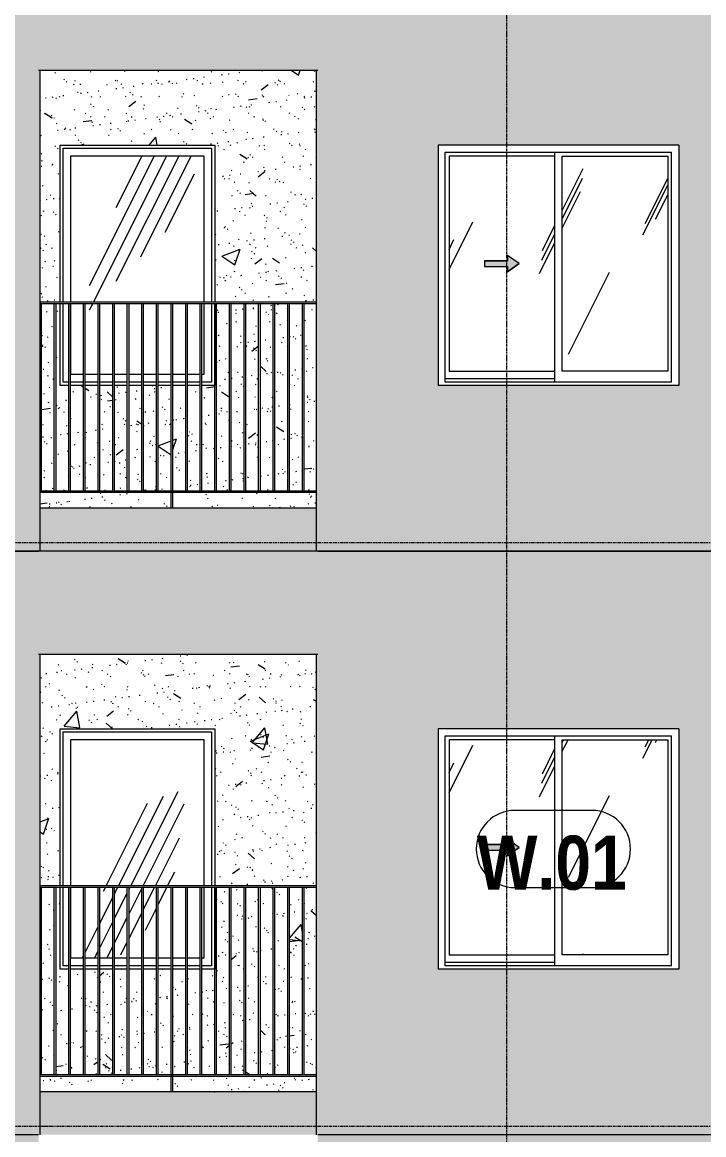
# Model space of a CAD drawing. Header units: millimetres. Extents: x 9199 to 175431, y -4466 to 35300.
# Drawn here: x 25617 to 29583, y 8950 to 15430 of the extents above; entities that cross this region are included whole.
import ezdxf

# ---------------------------------------------------------------- set-up
doc = ezdxf.new("R2010")
doc.units = ezdxf.units.MM
for name, pattern in [('1 NÉT CALL OUT', [6, 3, -3]), ('Centre', [31.75, 6.35, -4.7625, 15.875, -4.7625]), ('Dash 1_8_', [6.35, 3.175, -3.175]), ('Grid Line', [22.225, 12.7, -3.175, 3.175, -3.175])]:
    doc.linetypes.add(name, pattern=pattern)
for name, color, linetype, lineweight in [('0-1', 7, 'Continuous', 5), ('A-AREA', 32, 'Dash 1_8_', 9), ('A-DETL-GENF', 92, 'Continuous', 9), ('A-DETL-GENF-1', 92, '1 NÉT CALL OUT', 9), ('A-FLOR-HRAL-1', 253, 'Continuous', 9), ('A-FLOR-LEVL-2', 51, 'Centre', 9), ('A-GLAZ', 151, 'Continuous', 9), ('A-GLAZ-1', 253, 'Continuous', 9), ('A-GLAZ-2', 7, 'Continuous', 9), ('A-GLAZ-3', 7, '1 NÉT CALL OUT', 9), ('A-GLAZ-IDEN', 152, 'Continuous', 9), ('A-WALL', 113, 'Continuous', 9), ('A-WALL-PATT', 111, 'Continuous', 9), ('A-WALL-PATT-1', 9, 'Continuous', 9), ('A-WALL-PATT-2', 111, 'Continuous', 5), ('I-WALL', 2, 'Continuous', 9), ('I-WALL-1', 7, 'Continuous', 9), ('S-GRID-1', 1, 'Grid Line', 9)]:
    doc.layers.add(name, color=color, linetype=linetype, lineweight=lineweight)
doc.styles.add('Arial_B_1', font='arialbd.ttf', dxfattribs={"width": 0.85, "height": 315})
pattern_1 = [(50, (51388.9, 1200), (1093.104, -95.634), [114.3, -1257.3]), (355, (51388.9, 1200), (-211.457, 1146.34), [91.44, -1005.84]), (100.451, (51480, 1192), (881.656, 1050.7), [97.14, -1068.54]), (46.184, (51389, 1504.8), (1626.475, -252.257), [171.45, -1885.95]), (96.636, (51524.5, 1483.8), (1424.42, 1484.565), [145.71, -1602.81]), (351.184, (51389, 1504.8), (1424.43, 1484.55), [137.16, -1508.76]), (21, (51541.3, 1428.6), (909.686, -613.59), [114.3, -1257.3]), (326, (51541.3, 1428.6), (370.812, 1105.13), [91.44, -1005.84]), (71.451, (51617.1, 1377.5), (1280.503, 491.528), [97.14, -1068.54]), (37.5, (51388.93, 1200), (18.5313, 507.3303), [50.292, -943.356, 50.292, -970.788, -1009.65]), (37.5, (51388.93, 1200), (18.5313, 507.3303), [-2014.728, 50.292, -959.358]), (7.5, (51388.93, 1200), (400.918, 601.084), [50.292, -531.876, 50.292, -920.496, -384.81]), (7.5, (51388.93, 1200), (400.918, 601.084), [-1552.956, 50.292, -334.518]), (327.5, (51049.1, 1200), (813.545, -34.3737), [50.292, -330.708, 50.292, -1138.428, -1577.34]), (327.5, (51049.1, 1200), (813.545, -34.3737), [-1569.72, 50.292, -1527.048]), (317.5, (50896.7, 1200), (888.775, 152.56), [50.292, -445.008, 50.292, -739.14, -1120.14]), (317.5, (50896.7, 1200), (888.775, 152.56), [-1284.732, 50.292, -1069.848])]
pattern_2 = [(37.5, (51388.93, 1200), (-4.79953, 146.8239), [5.029, -110.795, 5.029, -124.511, -123.825]), (37.5, (51388.93, 1200), (-4.79953, 146.8239), [-245.364, 5.029, -118.796]), (7.5, (51388.93, 1200), (134.8574, 215.0472), [5.029, -57.455, 5.029, -99.365, -40.005]), (7.5, (51388.93, 1200), (134.8574, 215.0472), [-166.878, 5.029, -34.976]), (327.5, (51295.21, 1200), (237.29776, 0.4316), [5.029, -33.071, 5.029, -132.131, -179.07]), (327.5, (51295.21, 1200), (237.29776, 0.4316), [-175.26, 5.029, -174.041]), (317.5, (51295.2, 1200), (229.067, 66.8792), [5.029, -14.021, 5.029, -84.887, -102.87]), (317.5, (51295.2, 1200), (229.067, 66.8792), [-108.966, 5.029, -97.841])]
pattern_3 = [(63.435, (51579.4, 1295.2), (-766.75, 2300.24), [952.5, -571.5, 952.5, -571.5, -1211.71]), (63.435, (51579.4, 1295.2), (-766.75, 2300.24), [-3048, 381, -830.71]), (63.435, (51531.8, 1342.9), (-766.75, 2300.24), [762, -952.5, 571.5, -571.5, -1402.21]), (63.435, (51531.8, 1342.9), (-766.75, 2300.24), [-2857.5, 666.75, -735.46]), (63.435, (51531.8, 1485.8), (-766.75, 2300.24), [571.5, -1143, 381, -571.5, -1592.71]), (63.435, (51531.8, 1485.8), (-766.75, 2300.24), [-2667, 857.25, -735.46]), (63.435, (51674.7, 1342.9), (-766.75, 2300.24), [571.5, -1143, 476.25, -2068.96]), (63.435, (51817.6, 1485.8), (-766.75, 2300.24), [285.75, -1428.75, 190.5, -2354.71]), (63.435, (51579.4, 1723.9), (-766.75, 2300.24), [190.5, -1428.75, 190.5, -762, -1687.96]), (63.435, (51579.4, 1723.9), (-766.75, 2300.24), [-2571.75, 476.25, -1211.71]), (63.435, (52436.7, 1581), (-766.75, 2300.24), [952.5, -1428.75, 1143, -754.51]), (63.435, (52436.7, 1438.1), (-766.75, 2300.24), [1333.5, -952.5, 1428.75, -564.01]), (63.435, (52532, 1485.8), (-766.75, 2300.24), [1524, -762, 1143, -830.71]), (63.435, (52674.8, 1628.6), (-766.75, 2300.24), [952.5, -1333.5, 762, -1211.71]), (63.435, (52532, 1914.4), (-766.75, 2300.24), [476.25, -1905, 571.5, -1306.96]), (63.435, (52817.7, 1771.5), (-766.75, 2300.24), [381, -1905, 381, -1592.71])]
pattern_4 = [(63.435, (53179.2, 1304.34), (-0.001, 1524.001), [532.46, -2875.304]), (63.435, (51655.2, 1304.34), (-0.001, 1524.001), [532.46, -2875.304]), (63.435, (53908.74, 1598.8), (-0.001, 1524.001), [532.46, -2875.304]), (63.435, (52384.74, 1598.8), (-0.001, 1524.001), [532.46, -2875.304]), (63.435, (53798.3, 1494.84), (-0.001, 1524.001), [532.46, -2875.304]), (63.435, (52274.3, 1494.84), (-0.001, 1524.001), [532.46, -2875.304]), (63.435, (53685.8, 2090.1), (-0.001, 1524.001), [258.8, -3148.965]), (63.435, (52161.8, 2090.1), (-0.001, 1524.001), [258.8, -3148.965]), (63.435, (53612.15, 1997.95), (-0.001, 1524.001), [532.46, -2875.304]), (63.435, (52088.15, 1997.95), (-0.001, 1524.001), [532.46, -2875.304]), (63.435, (53625.14, 2064.1), (-0.001, 1524.001), [532.46, -2875.304]), (63.435, (52101.14, 2064.1), (-0.001, 1524.001), [532.46, -2875.304]), (63.435, (53010.3, 1773.94), (-0.001, 1524.001), [532.46, -2875.304]), (63.435, (51486.3, 1773.94), (-0.001, 1524.001), [532.46, -2875.304]), (63.435, (53023.3, 1851.9), (-0.001, 1524.001), [532.46, -2875.304]), (63.435, (51499.3, 1851.9), (-0.001, 1524.001), [532.46, -2875.304]), (63.435, (53026.8, 1908.1), (-0.001, 1524.001), [532.46, -2875.304]), (63.435, (51502.8, 1908.1), (-0.001, 1524.001), [532.46, -2875.304])]

# ---------------------------------------------------------------- blocks, each defined once
blk = doc.blocks.new('M_Fixed - 900 x 1400-V31-TKCS_MẶT ĐỨNG HƯỚNG ĐÔNG')
at = {"layer": 'A-GLAZ'}
h = blk.add_hatch(dxfattribs=at)
h.set_pattern_fill('FP_9', color=256, style=0, pattern_type=2)
h.set_pattern_definition(pattern_3)
h.paths.add_polyline_path([(25973.3, 13378), (25973.3, 13790), (25899.9, 13790), (25899.9, 13378)])
h.paths.add_polyline_path([(25983.3, 13378), (26058.3, 13378), (26058.3, 13790), (25983.3, 13790), (25983.3, 13461.4)])
h.paths.add_polyline_path([(26068.3, 13378), (26143.2, 13378), (26143.2, 13790), (26068.3, 13790), (26068.3, 13546.4)])
h.paths.add_polyline_path([(26153.2, 13378), (26228.2, 13378), (26228.2, 13790), (26153.2, 13790), (26153.2, 13557.3)])
h.paths.add_polyline_path([(26238.2, 13378), (26313.1, 13378), (26311.9, 13790), (26238.2, 13790), (26238.2, 13557.3)])
h.paths.add_polyline_path([(26323.1, 13378), (26398, 13378), (26398, 13790), (26323.1, 13790), (26323.1, 13557.3)])
h.paths.add_polyline_path([(26408, 13378), (26483, 13378), (26483, 13790), (26408, 13790), (26408, 13557.3)])
h.paths.add_polyline_path([(26493, 13378), (26567.9, 13378), (26567.9, 13790), (26493, 13790), (26493, 13557.3)])
h.paths.add_polyline_path([(26577.9, 13378), (26652.9, 13378), (26652.9, 13790), (26577.9, 13790), (26577.9, 13474)])
h.paths.add_polyline_path([(26662.9, 13378), (26673.9, 13378), (26673.9, 13790), (26662.9, 13790), (26662.9, 13389.1)])
h.paths.add_polyline_path([(25899.9, 13800), (26673.9, 13800), (26673.9, 14652), (25899.9, 14652), (25899.9, 14152)])
at = {"layer": 'A-GLAZ-2'}
for p, q in [((25855.9, 13800), (25855.9, 14696)), ((25855.9, 14696), (26717.9, 14696)), ((25899.9, 13800), (25899.9, 14652)), ((25899.9, 14652), (26673.9, 14652)), ((26673.9, 14652), (26673.9, 13800)), ((26717.9, 14696), (26717.9, 13800)), ((25855.9, 13334), (25855.9, 13790)), ((25899.9, 13378), (25899.9, 13790)), ((26673.9, 13790), (26673.9, 13378)), ((26717.9, 13790), (26717.9, 13334)), ((25973.3, 13378), (25899.9, 13378)), ((26058.3, 13378), (25983.3, 13378)), ((26143.2, 13378), (26068.3, 13378)), ((26228.2, 13378), (26153.2, 13378)), ((26313.1, 13378), (26238.2, 13378)), ((26398, 13378), (26323.1, 13378)), ((26483, 13378), (26408, 13378)), ((26567.9, 13378), (26493, 13378)), ((26652.9, 13378), (26577.9, 13378)), ((26673.9, 13378), (26662.9, 13378)), ((25888.4, 13334), (25855.9, 13334)), ((25973.3, 13334), (25898.4, 13334)), ((26058.3, 13334), (25983.3, 13334)), ((26143.2, 13334), (26068.3, 13334)), ((26228.2, 13334), (26153.2, 13334)), ((26313.1, 13334), (26238.2, 13334)), ((26398, 13334), (26323.1, 13334)), ((26483, 13334), (26408, 13334)), ((26567.9, 13334), (26493, 13334)), ((26652.9, 13334), (26577.9, 13334)), ((26717.9, 13334), (26662.9, 13334))]:
    blk.add_line(p, q, dxfattribs=at)
blk = doc.blocks.new('Railing - 10mm-901206-TKCS_MẶT ĐỨNG HƯỚNG ĐÔNG')
at = {"layer": 'A-FLOR-HRAL-1'}
for p, q in [((51816.4, 5900), (51816.4, 6990)), ((51826.4, 5900), (51826.4, 6990))]:
    blk.add_line(p, q, dxfattribs=at)
blk = doc.blocks.new('Railing - 50 x 10mm-901224-TKCS_MẶT ĐỨNG HƯỚNG ĐÔNG')
at = {"layer": 'A-FLOR-HRAL-1'}
for p, q in [((52580.9, 6990), (52590.9, 6990)), ((52580.9, 5800), (52580.9, 6990)), ((52590.9, 5800), (52590.9, 6990))]:
    blk.add_line(p, q, dxfattribs=at)
blk = doc.blocks.new('Railing - 10mm-V14-TKCS_MẶT ĐỨNG HƯỚNG ĐÔNG')
at = {"layer": 'A-FLOR-HRAL-1'}
blk.add_line((45145.352937, 5900), (45145.352937, 6990), dxfattribs=at)
blk = doc.blocks.new('Railing - Railing-884635-TKCS_MẶT ĐỨNG HƯỚNG ĐÔNG')
at = {"layer": 'A-FLOR-HRAL-1'}
for p, q in [((25721.9, 5900), (27326.9, 5900)), ((27326.9, 5890), (25721.9, 5890))]:
    blk.add_line(p, q, dxfattribs=at)
at = {"extrusion": (0, 0, -1), "zscale": -1}
for name, p in [('Railing - 10mm-V14-TKCS_MẶT ĐỨNG HƯỚNG ĐÔNG', (-70873.9, 0)), ('Railing - 10mm-901206-TKCS_MẶT ĐỨNG HƯỚNG ĐÔNG', (-77629.9, 0)), ('Railing - 10mm-901206-TKCS_MẶT ĐỨNG HƯỚNG ĐÔNG', (-77714.8, 0)), ('Railing - 10mm-901206-TKCS_MẶT ĐỨNG HƯỚNG ĐÔNG', (-77799.8, 0)), ('Railing - 10mm-901206-TKCS_MẶT ĐỨNG HƯỚNG ĐÔNG', (-77884.7, 0)), ('Railing - 10mm-901206-TKCS_MẶT ĐỨNG HƯỚNG ĐÔNG', (-77969.7, 0)), ('Railing - 10mm-901206-TKCS_MẶT ĐỨNG HƯỚNG ĐÔNG', (-78054.6, 0)), ('Railing - 10mm-901206-TKCS_MẶT ĐỨNG HƯỚNG ĐÔNG', (-78139.5, 0)), ('Railing - 10mm-901206-TKCS_MẶT ĐỨNG HƯỚNG ĐÔNG', (-78224.5, 0)), ('Railing - 50 x 10mm-901224-TKCS_MẶT ĐỨNG HƯỚNG ĐÔNG', (-79073.9, 0)), ('Railing - 10mm-901206-TKCS_MẶT ĐỨNG HƯỚNG ĐÔNG', (-78394.4, 0)), ('Railing - 10mm-901206-TKCS_MẶT ĐỨNG HƯỚNG ĐÔNG', (-78479.3, 0)), ('Railing - 10mm-901206-TKCS_MẶT ĐỨNG HƯỚNG ĐÔNG', (-78564.2, 0)), ('Railing - 10mm-901206-TKCS_MẶT ĐỨNG HƯỚNG ĐÔNG', (-78649.2, 0)), ('Railing - 10mm-901206-TKCS_MẶT ĐỨNG HƯỚNG ĐÔNG', (-78734.1, 0)), ('Railing - 10mm-901206-TKCS_MẶT ĐỨNG HƯỚNG ĐÔNG', (-78819.1, 0)), ('Railing - 10mm-901206-TKCS_MẶT ĐỨNG HƯỚNG ĐÔNG', (-78904, 0)), ('Railing - 10mm-901206-TKCS_MẶT ĐỨNG HƯỚNG ĐÔNG', (-78988.9, 0)), ('Railing - 10mm-901206-TKCS_MẶT ĐỨNG HƯỚNG ĐÔNG', (-79073.9, 0))]:
    blk.add_blockref(name, p, dxfattribs=at)
blk = doc.blocks.new('Top Rail Type - Top Rail_Internal_-884636-TKCS_MẶT ĐỨNG HƯỚNG ĐÔNG')
at = {"layer": 'A-FLOR-HRAL-1'}
for p, q in [((27326.9, 7000), (25721.9, 7000)), ((27326.9, 6990), (25721.9, 6990))]:
    blk.add_line(p, q, dxfattribs=at)
blk = doc.blocks.new('NCV_TKTC_TANG 3 - 4_rvt-1-TKCS_MẶT ĐỨNG HƯỚNG ĐÔNG')
at = {"layer": 'A-WALL-PATT-1'}
h = blk.add_hatch(dxfattribs=at)
h.set_pattern_fill('FP_2', color=256, style=0, pattern_type=2)
h.set_pattern_definition(pattern_1)
h.paths.add_polyline_path([(25721.9, 12600), (26483, 12600), (26483, 12690), (25721.9, 12690), (25721.9, 12631.2)])
h.paths.add_polyline_path([(27287.9, 12600), (27326.9, 12600), (27326.9, 12690), (26493, 12690), (26493, 12600), (27224.6, 12600)])
h.paths.add_polyline_path([(26652.9, 12700), (26652.9, 13315), (26577.9, 13315), (26577.9, 12700)])
h.paths.add_polyline_path([(26662.9, 12700), (26737.8, 12700), (26736.9, 13315), (26662.9, 13315), (26662.9, 13251.9)])
h.paths.add_polyline_path([(26747.8, 12700), (26822.7, 12700), (26822.7, 13790), (26747.8, 13790), (26747.8, 13299.1)])
h.paths.add_polyline_path([(25755.2, 12700), (25803.5, 12700), (25803.5, 13790), (25728.5, 13790), (25728.5, 12700), (25748.1, 12700)])
h.paths.add_polyline_path([(26567.9, 12700), (26567.9, 13315), (26493, 13315), (26493, 12700)])
h.paths.add_polyline_path([(25813.5, 12700), (25888.4, 12700), (25888.4, 13315), (25836.9, 13315), (25836.9, 13790), (25813.5, 13790), (25813.5, 13138.5)])
h.paths.add_polyline_path([(26408, 12700), (26483, 12700), (26483, 13315), (26408, 13315), (26408, 13034.7)])
h.paths.add_polyline_path([(25898.4, 12700), (25973.3, 12700), (25973.3, 13315), (25898.4, 13315)])
h.paths.add_polyline_path([(26015.3, 12700), (26058.3, 12700), (26058.3, 13315), (25983.3, 13315), (25983.3, 12700)])
h.paths.add_polyline_path([(27077.6, 12700), (27077.6, 13790), (27002.6, 13790), (27002.6, 12700)])
h.paths.add_polyline_path([(27087.6, 12700), (27162.5, 12700), (27162.5, 13790), (27087.6, 13790), (27087.6, 12800.9)])
h.paths.add_polyline_path([(26398, 12700), (26398, 13315), (26323.1, 13315), (26323.1, 12700)])
h.paths.add_polyline_path([(26917.7, 12700), (26992.6, 12700), (26992.6, 13790), (26917.7, 13790), (26917.7, 13050)])
h.paths.add_polyline_path([(26313.1, 12700), (26313.1, 13315), (26238.2, 13315), (26238.2, 12700)])
h.paths.add_polyline_path([(26907.7, 12700), (26907.7, 13790), (26832.7, 13790), (26832.7, 12700)])
h.paths.add_polyline_path([(27326.9, 12700), (27326.9, 13790), (27257.4, 13790), (27257.4, 12700), (27261.8, 12700)])
h.paths.add_polyline_path([(26228.2, 12700), (26228.2, 13315), (26153.2, 13315), (26153.2, 12700)])
h.paths.add_polyline_path([(26143.2, 12700), (26143.2, 13315), (26068.3, 13315), (26068.3, 12700)])
h.paths.add_polyline_path([(27247.4, 12700), (27247.4, 13790), (27172.5, 13790), (27172.5, 12700)])
h.paths.add_polyline_path([(25733.6, 13800), (25836.9, 13800), (25836.9, 14715), (26736.9, 14715), (26736.9, 13800), (27326.9, 13800), (27326.9, 15150), (25721.9, 15150), (25721.9, 13800)])
h = blk.add_hatch(dxfattribs=at)
h.set_pattern_fill('FP_3', color=256, style=0, pattern_type=2)
h.set_pattern_definition(pattern_2)
h.paths.add_polyline_path([(25721.9, 12600), (26483, 12600), (26483, 12690), (25721.9, 12690), (25721.9, 12631.2)])
h.paths.add_polyline_path([(27287.9, 12600), (27326.9, 12600), (27326.9, 12690), (26493, 12690), (26493, 12600), (27224.6, 12600)])
h.paths.add_polyline_path([(26652.9, 12700), (26652.9, 13315), (26577.9, 13315), (26577.9, 12700)])
h.paths.add_polyline_path([(26662.9, 12700), (26737.8, 12700), (26736.9, 13315), (26662.9, 13315), (26662.9, 13251.9)])
h.paths.add_polyline_path([(26747.8, 12700), (26822.7, 12700), (26822.7, 13790), (26747.8, 13790), (26747.8, 13299.1)])
h.paths.add_polyline_path([(25755.2, 12700), (25803.5, 12700), (25803.5, 13790), (25728.5, 13790), (25728.5, 12700), (25748.1, 12700)])
h.paths.add_polyline_path([(26567.9, 12700), (26567.9, 13315), (26493, 13315), (26493, 12700)])
h.paths.add_polyline_path([(25813.5, 12700), (25888.4, 12700), (25888.4, 13315), (25836.9, 13315), (25836.9, 13790), (25813.5, 13790), (25813.5, 13138.5)])
h.paths.add_polyline_path([(26408, 12700), (26483, 12700), (26483, 13315), (26408, 13315), (26408, 13034.7)])
h.paths.add_polyline_path([(25898.4, 12700), (25973.3, 12700), (25973.3, 13315), (25898.4, 13315)])
h.paths.add_polyline_path([(26015.3, 12700), (26058.3, 12700), (26058.3, 13315), (25983.3, 13315), (25983.3, 12700)])
h.paths.add_polyline_path([(27077.6, 12700), (27077.6, 13790), (27002.6, 13790), (27002.6, 12700)])
h.paths.add_polyline_path([(27087.6, 12700), (27162.5, 12700), (27162.5, 13790), (27087.6, 13790), (27087.6, 12800.9)])
h.paths.add_polyline_path([(26398, 12700), (26398, 13315), (26323.1, 13315), (26323.1, 12700)])
h.paths.add_polyline_path([(26917.7, 12700), (26992.6, 12700), (26992.6, 13790), (26917.7, 13790), (26917.7, 13050)])
h.paths.add_polyline_path([(26313.1, 12700), (26313.1, 13315), (26238.2, 13315), (26238.2, 12700)])
h.paths.add_polyline_path([(26907.7, 12700), (26907.7, 13790), (26832.7, 13790), (26832.7, 12700)])
h.paths.add_polyline_path([(27326.9, 12700), (27326.9, 13790), (27257.4, 13790), (27257.4, 12700), (27261.8, 12700)])
h.paths.add_polyline_path([(26228.2, 12700), (26228.2, 13315), (26153.2, 13315), (26153.2, 12700)])
h.paths.add_polyline_path([(26143.2, 12700), (26143.2, 13315), (26068.3, 13315), (26068.3, 12700)])
h.paths.add_polyline_path([(27247.4, 12700), (27247.4, 13790), (27172.5, 13790), (27172.5, 12700)])
h.paths.add_polyline_path([(25733.6, 13800), (25836.9, 13800), (25836.9, 14715), (26736.9, 14715), (26736.9, 13800), (27326.9, 13800), (27326.9, 15150), (25721.9, 15150), (25721.9, 13800)])
at = {"layer": 'I-WALL-1'}
for p, q in [((25836.9, 13800), (25836.9, 14715)), ((25836.9, 14715), (26736.9, 14715)), ((26736.9, 14715), (26736.9, 13800)), ((25836.9, 13315), (25836.9, 13790)), ((26736.9, 13790), (26736.9, 13315)), ((25888.4, 13315), (25836.9, 13315)), ((25973.3, 13315), (25898.4, 13315)), ((26058.3, 13315), (25983.3, 13315)), ((26143.2, 13315), (26068.3, 13315)), ((26228.2, 13315), (26153.2, 13315)), ((26313.1, 13315), (26238.2, 13315)), ((26398, 13315), (26323.1, 13315)), ((26483, 13315), (26408, 13315)), ((26567.9, 13315), (26493, 13315)), ((26652.9, 13315), (26577.9, 13315)), ((26736.9, 13315), (26662.9, 13315))]:
    blk.add_line(p, q, dxfattribs=at)
at = {"layer": 'A-FLOR-HRAL-1'}
for name in ['Top Rail Type - Top Rail_Internal_-884636-TKCS_MẶT ĐỨNG HƯỚNG ĐÔNG', 'Railing - Railing-884635-TKCS_MẶT ĐỨNG HƯỚNG ĐÔNG']:
    blk.add_blockref(name, (0, 6800), dxfattribs=at)
at = {"layer": 'A-GLAZ-1'}
blk.add_blockref('M_Fixed - 900 x 1400-V31-TKCS_MẶT ĐỨNG HƯỚNG ĐÔNG', (0, 0), dxfattribs=at)
blk = doc.blocks.new('M_Fixed - 900 x 1400-V93-TKCS_MẶT ĐỨNG HƯỚNG ĐÔNG')
at = {"layer": 'A-GLAZ'}
h = blk.add_hatch(dxfattribs=at)
h.set_pattern_fill('FP_9', color=256, style=0, pattern_type=2)
h.set_pattern_definition(pattern_3)
h.paths.add_polyline_path([(25973.3, 9978), (25973.3, 10390), (25899.9, 10390), (25899.9, 9978)])
h.paths.add_polyline_path([(25983.3, 9978), (26058.3, 9978), (26058.3, 10390), (25983.3, 10390), (25983.3, 10061.4)])
h.paths.add_polyline_path([(26068.3, 9978), (26143.2, 9978), (26143.2, 10390), (26068.3, 10390), (26068.3, 10146.4)])
h.paths.add_polyline_path([(26153.2, 9978), (26228.2, 9978), (26228.2, 10390), (26153.2, 10390), (26153.2, 10231.3)])
h.paths.add_polyline_path([(26238.2, 9978), (26313.1, 9978), (26311.9, 10390), (26238.2, 10390), (26238.2, 10311.3)])
h.paths.add_polyline_path([(26323.1, 9978), (26398, 9978), (26398, 10390), (26323.1, 10390), (26323.1, 10311.3)])
h.paths.add_polyline_path([(26662.9, 9978), (26673.9, 9978), (26673.9, 10390), (26662.9, 10390), (26662.9, 9989.1)])
h.paths.add_polyline_path([(26408, 9978), (26483, 9978), (26483, 10390), (26408, 10390), (26408, 10243.9)])
h.paths.add_polyline_path([(26577.9, 9978), (26652.9, 9978), (26652.9, 10390), (26577.9, 10390), (26577.9, 10074)])
h.paths.add_polyline_path([(26493, 9978), (26567.9, 9978), (26567.9, 10390), (26493, 10390), (26493, 10158.9)])
h.paths.add_polyline_path([(26251.9, 10400), (26673.9, 10400), (26673.9, 11252), (25899.9, 11252), (25899.9, 10400)])
at = {"layer": 'A-GLAZ-2'}
for p, q in [((25855.9, 10400), (25855.9, 11296)), ((25855.9, 11296), (26717.9, 11296)), ((26717.9, 11296), (26717.9, 10400)), ((25899.9, 10400), (25899.9, 11252)), ((25899.9, 11252), (26673.9, 11252)), ((26673.9, 11252), (26673.9, 10400)), ((25855.9, 9934), (25855.9, 10390)), ((25899.9, 9978), (25899.9, 10390)), ((26673.9, 10390), (26673.9, 9978)), ((26717.9, 10390), (26717.9, 9934)), ((25888.4, 9934), (25855.9, 9934)), ((25973.3, 9934), (25898.4, 9934)), ((25973.3, 9978), (25899.9, 9978)), ((26058.3, 9978), (25983.3, 9978)), ((26058.3, 9934), (25983.3, 9934)), ((26143.2, 9978), (26068.3, 9978)), ((26143.2, 9934), (26068.3, 9934)), ((26228.2, 9978), (26153.2, 9978)), ((26228.2, 9934), (26153.2, 9934)), ((26313.1, 9978), (26238.2, 9978)), ((26313.1, 9934), (26238.2, 9934)), ((26398, 9978), (26323.1, 9978)), ((26398, 9934), (26323.1, 9934)), ((26483, 9978), (26408, 9978)), ((26483, 9934), (26408, 9934)), ((26567.9, 9978), (26493, 9978)), ((26567.9, 9934), (26493, 9934)), ((26652.9, 9978), (26577.9, 9978)), ((26652.9, 9934), (26577.9, 9934)), ((26673.9, 9978), (26662.9, 9978)), ((26717.9, 9934), (26662.9, 9934))]:
    blk.add_line(p, q, dxfattribs=at)
blk = doc.blocks.new('NCV_TKTC_TANG 3 - 4_rvt-2-TKCS_MẶT ĐỨNG HƯỚNG ĐÔNG')
at = {"layer": 'A-WALL-PATT-1'}
h = blk.add_hatch(dxfattribs=at)
h.set_pattern_fill('FP_2', color=256, style=0, pattern_type=2)
h.set_pattern_definition(pattern_1)
h.paths.add_polyline_path([(25721.9, 9200), (26483, 9200), (26483, 9290), (25721.9, 9290), (25721.9, 9229.3)])
h.paths.add_polyline_path([(27287.9, 9200), (27326.9, 9200), (27326.9, 9290), (26493, 9290), (26493, 9200), (27224.6, 9200)])
h.paths.add_polyline_path([(26313.1, 9300), (26313.1, 9915), (26238.2, 9915), (26238.2, 9300)])
h.paths.add_polyline_path([(26323.1, 9300), (26398, 9300), (26398, 9915), (26323.1, 9915), (26323.1, 9562.3)])
h.paths.add_polyline_path([(26483, 9300), (26483, 9915), (26408, 9915), (26408, 9300)])
h.paths.add_polyline_path([(26493, 9300), (26567.9, 9300), (26567.9, 9915), (26493, 9915), (26493, 9707.1)])
h.paths.add_polyline_path([(26577.9, 9300), (26652.9, 9300), (26652.9, 9915), (26577.9, 9915), (26577.9, 9779.5)])
h.paths.add_polyline_path([(26662.9, 9300), (26737.8, 9300), (26736.9, 9915), (26662.9, 9915), (26662.9, 9851.9)])
h.paths.add_polyline_path([(26747.8, 9300), (26822.7, 9300), (26822.7, 10390), (26747.8, 10390), (26747.8, 9899.1)])
h.paths.add_polyline_path([(25733.6, 9300), (25803.5, 9300), (25803.5, 10390), (25728.5, 10390), (25728.5, 9300)])
h.paths.add_polyline_path([(26228.2, 9300), (26228.2, 9915), (26153.2, 9915), (26153.2, 9300)])
h.paths.add_polyline_path([(25813.5, 9300), (25888.4, 9300), (25888.4, 9915), (25836.9, 9915), (25836.9, 10390), (25813.5, 10390), (25813.5, 9738.5)])
h.paths.add_polyline_path([(25898.4, 9300), (25973.3, 9300), (25973.3, 9915), (25898.4, 9915)])
h.paths.add_polyline_path([(26015.3, 9300), (26058.3, 9300), (26058.3, 9915), (25983.3, 9915), (25983.3, 9300)])
h.paths.add_polyline_path([(26143.2, 9300), (26143.2, 9915), (26068.3, 9915), (26068.3, 9300)])
h.paths.add_polyline_path([(27087.6, 9300), (27162.5, 9300), (27162.5, 10390), (27087.6, 10390), (27087.6, 9400.9)])
h.paths.add_polyline_path([(27077.6, 9300), (27077.6, 10390), (27002.6, 10390), (27002.6, 9300)])
h.paths.add_polyline_path([(27326.9, 9300), (27326.9, 10390), (27257.4, 10390), (27257.4, 9300), (27261.8, 9300)])
h.paths.add_polyline_path([(26917.7, 9300), (26992.6, 9300), (26992.6, 10390), (26917.7, 10390), (26917.7, 9650)])
h.paths.add_polyline_path([(27247.4, 9300), (27247.4, 10390), (27172.5, 10390), (27172.5, 9300)])
h.paths.add_polyline_path([(26907.7, 9300), (26907.7, 10390), (26832.7, 10390), (26832.7, 9300)])
h.paths.add_polyline_path([(27326.9, 10400), (27326.9, 11750), (25721.9, 11750), (25721.9, 10400), (25836.9, 10400), (25836.9, 11315), (26736.9, 11315), (26736.9, 10400), (26975.3, 10400)])
h = blk.add_hatch(dxfattribs=at)
h.set_pattern_fill('FP_3', color=256, style=0, pattern_type=2)
h.set_pattern_definition(pattern_2)
h.paths.add_polyline_path([(25721.9, 9200), (26483, 9200), (26483, 9290), (25721.9, 9290), (25721.9, 9229.3)])
h.paths.add_polyline_path([(27287.9, 9200), (27326.9, 9200), (27326.9, 9290), (26493, 9290), (26493, 9200), (27224.6, 9200)])
h.paths.add_polyline_path([(26313.1, 9300), (26313.1, 9915), (26238.2, 9915), (26238.2, 9300)])
h.paths.add_polyline_path([(26323.1, 9300), (26398, 9300), (26398, 9915), (26323.1, 9915), (26323.1, 9562.3)])
h.paths.add_polyline_path([(26483, 9300), (26483, 9915), (26408, 9915), (26408, 9300)])
h.paths.add_polyline_path([(26493, 9300), (26567.9, 9300), (26567.9, 9915), (26493, 9915), (26493, 9707.1)])
h.paths.add_polyline_path([(26577.9, 9300), (26652.9, 9300), (26652.9, 9915), (26577.9, 9915), (26577.9, 9779.5)])
h.paths.add_polyline_path([(26662.9, 9300), (26737.8, 9300), (26736.9, 9915), (26662.9, 9915), (26662.9, 9851.9)])
h.paths.add_polyline_path([(26747.8, 9300), (26822.7, 9300), (26822.7, 10390), (26747.8, 10390), (26747.8, 9899.1)])
h.paths.add_polyline_path([(25733.6, 9300), (25803.5, 9300), (25803.5, 10390), (25728.5, 10390), (25728.5, 9300)])
h.paths.add_polyline_path([(26228.2, 9300), (26228.2, 9915), (26153.2, 9915), (26153.2, 9300)])
h.paths.add_polyline_path([(25813.5, 9300), (25888.4, 9300), (25888.4, 9915), (25836.9, 9915), (25836.9, 10390), (25813.5, 10390), (25813.5, 9738.5)])
h.paths.add_polyline_path([(25898.4, 9300), (25973.3, 9300), (25973.3, 9915), (25898.4, 9915)])
h.paths.add_polyline_path([(26015.3, 9300), (26058.3, 9300), (26058.3, 9915), (25983.3, 9915), (25983.3, 9300)])
h.paths.add_polyline_path([(26143.2, 9300), (26143.2, 9915), (26068.3, 9915), (26068.3, 9300)])
h.paths.add_polyline_path([(27087.6, 9300), (27162.5, 9300), (27162.5, 10390), (27087.6, 10390), (27087.6, 9400.9)])
h.paths.add_polyline_path([(27077.6, 9300), (27077.6, 10390), (27002.6, 10390), (27002.6, 9300)])
h.paths.add_polyline_path([(27326.9, 9300), (27326.9, 10390), (27257.4, 10390), (27257.4, 9300), (27261.8, 9300)])
h.paths.add_polyline_path([(26917.7, 9300), (26992.6, 9300), (26992.6, 10390), (26917.7, 10390), (26917.7, 9650)])
h.paths.add_polyline_path([(27247.4, 9300), (27247.4, 10390), (27172.5, 10390), (27172.5, 9300)])
h.paths.add_polyline_path([(26907.7, 9300), (26907.7, 10390), (26832.7, 10390), (26832.7, 9300)])
h.paths.add_polyline_path([(27326.9, 10400), (27326.9, 11750), (25721.9, 11750), (25721.9, 10400), (25836.9, 10400), (25836.9, 11315), (26736.9, 11315), (26736.9, 10400), (26975.3, 10400)])
at = {"layer": 'I-WALL-1'}
for p, q in [((25836.9, 10400), (25836.9, 11315)), ((25836.9, 11315), (26736.9, 11315)), ((26736.9, 11315), (26736.9, 10400)), ((25836.9, 9915), (25836.9, 10390)), ((26736.9, 10390), (26736.9, 9915)), ((25888.4, 9915), (25836.9, 9915)), ((25973.3, 9915), (25898.4, 9915)), ((26058.3, 9915), (25983.3, 9915)), ((26143.2, 9915), (26068.3, 9915)), ((26228.2, 9915), (26153.2, 9915)), ((26313.1, 9915), (26238.2, 9915)), ((26398, 9915), (26323.1, 9915)), ((26483, 9915), (26408, 9915)), ((26567.9, 9915), (26493, 9915)), ((26652.9, 9915), (26577.9, 9915)), ((26736.9, 9915), (26662.9, 9915))]:
    blk.add_line(p, q, dxfattribs=at)
at = {"layer": 'A-FLOR-HRAL-1'}
for name in ['Top Rail Type - Top Rail_Internal_-884636-TKCS_MẶT ĐỨNG HƯỚNG ĐÔNG', 'Railing - Railing-884635-TKCS_MẶT ĐỨNG HƯỚNG ĐÔNG']:
    blk.add_blockref(name, (0, 3400), dxfattribs=at)
at = {"layer": 'A-GLAZ-1'}
blk.add_blockref('M_Fixed - 900 x 1400-V93-TKCS_MẶT ĐỨNG HƯỚNG ĐÔNG', (0, 0), dxfattribs=at)
blk = doc.blocks.new('1_FAMILY RVT - W01-WxH 1400x1400xmm-V8-TKCS_MẶT ĐỨNG HƯỚNG ĐÔNG')
at = {"layer": 'A-DETL-GENF-1'}
blk.add_hatch(color=256, dxfattribs=at).paths.add_polyline_path([(28441.9, 10576.5), (28509.6, 10623.9), (28441.9, 10671.4), (28441.9, 10640.9), (28306.4, 10640.9), (28306.4, 10607), (28441.9, 10607)])
at = {"layer": 'A-GLAZ'}
h = blk.add_hatch(dxfattribs=at)
h.set_pattern_fill('FP_1', color=256, style=0, pattern_type=2)
h.set_pattern_definition(pattern_4)
h.paths.add_polyline_path([(28715.1, 9997), (28715.1, 11250.9), (28100.9, 11250.9), (28100.9, 9997)])
h.paths.add_polyline_path([(28441.9, 10576.5), (28441.9, 10607), (28306.4, 10607), (28306.4, 10640.9), (28441.9, 10640.9), (28441.9, 10671.4), (28509.6, 10623.9), (28485.4, 10607)])
h = blk.add_hatch(dxfattribs=at)
h.set_pattern_fill('FP_1', color=256, style=0, pattern_type=2)
h.set_pattern_definition(pattern_4)
h.paths.add_polyline_path([(29373.9, 9997), (29373.9, 11250.9), (28759.6, 11250.9), (28759.6, 9997)])
at = {"layer": 'A-DETL-GENF'}
for p, q in [((28306.4, 10640.9), (28306.4, 10607)), ((28306.4, 10640.9), (28441.9, 10640.9)), ((28441.9, 10640.9), (28306.4, 10640.9)), ((28306.4, 10640.9), (28306.4, 10607)), ((28441.9, 10671.4), (28441.9, 10640.9)), ((28509.6, 10623.9), (28441.9, 10671.4)), ((28509.6, 10623.9), (28441.9, 10671.4)), ((28441.9, 10671.4), (28441.9, 10640.9)), ((28306.4, 10607), (28441.9, 10607)), ((28306.4, 10607), (28441.9, 10607)), ((28509.6, 10623.9), (28441.9, 10576.5)), ((28441.9, 10576.5), (28509.6, 10623.9)), ((28441.9, 10607), (28441.9, 10576.5)), ((28441.9, 10607), (28441.9, 10576.5))]:
    blk.add_line(p, q, dxfattribs=at)
at = {"layer": 'A-GLAZ'}
for p, q in [((29437.4, 11314.4), (28037.4, 11314.4)), ((28037.4, 11314.4), (28037.4, 9914.4)), ((29437.4, 11314.4), (29437.4, 9914.4)), ((28078.3, 11273.5), (29396.4, 11273.5)), ((28078.3, 9933.5), (28078.3, 11273.5)), ((28100.9, 11250.9), (28100.9, 9997)), ((28715.1, 11250.9), (28100.9, 11250.9)), ((28715.1, 11273.5), (28715.1, 9933.5)), ((28759.6, 9997), (28759.6, 11250.9)), ((28759.6, 11250.9), (29373.9, 11250.9)), ((29373.9, 11250.9), (29373.9, 9997)), ((29396.4, 9933.5), (29396.4, 11273.5)), ((28100.9, 9997), (28715.1, 9997)), ((29373.9, 9997), (28759.6, 9997)), ((28715.1, 9952.5), (28078.3, 9952.5)), ((28715.1, 9952.5), (28078.3, 9952.5)), ((29396.4, 9933.5), (28078.3, 9933.5)), ((29437.4, 9914.4), (28037.4, 9914.4))]:
    blk.add_line(p, q, dxfattribs=at)
blk = doc.blocks.new('1_FAMILY RVT - W01-WxH 1400x1400xmm-V102-TKCS_MẶT ĐỨNG HƯỚNG ĐÔNG')
at = {"layer": 'A-DETL-GENF-1'}
blk.add_hatch(color=256, dxfattribs=at).paths.add_polyline_path([(28441.9, 13976.5), (28509.6, 14023.9), (28441.9, 14071.4), (28441.9, 14040.9), (28306.4, 14040.9), (28306.4, 14007), (28441.9, 14007)])
at = {"layer": 'A-GLAZ'}
h = blk.add_hatch(dxfattribs=at)
h.set_pattern_fill('FP_1', color=256, style=0, pattern_type=2)
h.set_pattern_definition(pattern_4)
h.paths.add_polyline_path([(28715.1, 13397), (28715.1, 14650.9), (28100.9, 14650.9), (28100.9, 13397)])
h.paths.add_polyline_path([(28441.9, 13976.5), (28441.9, 14007), (28306.4, 14007), (28306.4, 14040.9), (28441.9, 14040.9), (28441.9, 14071.4), (28509.6, 14023.9), (28485.4, 14007)])
h = blk.add_hatch(dxfattribs=at)
h.set_pattern_fill('FP_1', color=256, style=0, pattern_type=2)
h.set_pattern_definition(pattern_4)
h.paths.add_polyline_path([(29373.9, 13397), (29373.9, 14650.9), (28759.6, 14650.9), (28759.6, 13397)])
at = {"layer": 'A-DETL-GENF'}
for p, q in [((28441.9, 14071.4), (28441.9, 14040.9)), ((28509.6, 14023.9), (28441.9, 14071.4)), ((28509.6, 14023.9), (28441.9, 14071.4)), ((28441.9, 14071.4), (28441.9, 14040.9)), ((28306.4, 14040.9), (28306.4, 14007)), ((28306.4, 14040.9), (28441.9, 14040.9)), ((28441.9, 14040.9), (28306.4, 14040.9)), ((28306.4, 14040.9), (28306.4, 14007)), ((28306.4, 14007), (28441.9, 14007)), ((28306.4, 14007), (28441.9, 14007)), ((28509.6, 14023.9), (28441.9, 13976.5)), ((28441.9, 13976.5), (28509.6, 14023.9)), ((28441.9, 14007), (28441.9, 13976.5)), ((28441.9, 14007), (28441.9, 13976.5))]:
    blk.add_line(p, q, dxfattribs=at)
at = {"layer": 'A-GLAZ'}
for p, q in [((29437.4, 14714.4), (28037.4, 14714.4)), ((28037.4, 14714.4), (28037.4, 13314.4)), ((29437.4, 14714.4), (29437.4, 13314.4)), ((28078.3, 14673.5), (29396.4, 14673.5)), ((28078.3, 13333.5), (28078.3, 14673.5)), ((28100.9, 14650.9), (28100.9, 13397)), ((28715.1, 14650.9), (28100.9, 14650.9)), ((28715.1, 14673.5), (28715.1, 13333.5)), ((28759.6, 13397), (28759.6, 14650.9)), ((28759.6, 14650.9), (29373.9, 14650.9)), ((29373.9, 14650.9), (29373.9, 13397)), ((29396.4, 13333.5), (29396.4, 14673.5)), ((28715.1, 13352.5), (28078.3, 13352.5)), ((28715.1, 13352.5), (28078.3, 13352.5)), ((28100.9, 13397), (28715.1, 13397)), ((29373.9, 13397), (28759.6, 13397)), ((29437.4, 13314.4), (28037.4, 13314.4)), ((29396.4, 13333.5), (28078.3, 13333.5))]:
    blk.add_line(p, q, dxfattribs=at)
blk = doc.blocks.new('SSA-WINDOW TAG - 10-2062020-TKCS_MẶT ĐỨNG HƯỚNG ĐÔNG')
at = {"layer": 'A-GLAZ-IDEN'}
for p, q in [((75129.8, 10839.4), (74682.2, 10839.4)), ((74682.2, 10389.4), (75129.8, 10389.4))]:
    blk.add_line(p, q, dxfattribs=at)
for centre, start, end in [((74682.2, 10614.4), 90, 270), ((75129.8, 10614.4), 270, 90)]:
    blk.add_arc(centre, 225, start, end, dxfattribs=at)

msp = doc.modelspace()

# ---------------------------------------------------------------- hatches: boundary and pattern name
at = {"layer": 'A-WALL-PATT'}
for points in [[(27326.9, 12350), (27326.9, 12600), (25721.9, 12600), (25721.9, 12350), (25806.9, 12350)], [(27166.9, 8950), (27326.9, 8950), (27326.9, 9200), (25721.9, 9200), (25721.9, 8950), (25733.6, 8950)]]:
    msp.add_hatch(color=256, dxfattribs=at).paths.add_polyline_path(points)
at = {"layer": 'A-WALL-PATT-2'}
h = msp.add_hatch(color=256, dxfattribs=at)
h.paths.add_polyline_path([(23617.2, 12350), (25721.9, 12350), (25721.9, 15150), (25711.9, 15150), (25711.9, 15750), (22237.4, 15750), (22237.4, 12350)])
h.paths.add_polyline_path([(25361.9, 12600), (22436.9, 12600), (22436.9, 15150), (25361.9, 15150), (25361.9, 13557.3)])
for points in [[(25733.6, 15150), (27336.9, 15150), (27336.9, 15750), (25711.9, 15750), (25711.9, 15150)], [(25711.9, 11750), (27336.9, 11750), (27336.9, 12350), (25711.9, 12350)]]:
    msp.add_hatch(color=256, dxfattribs=at).paths.add_polyline_path(points)
h = msp.add_hatch(color=256, dxfattribs=at)
h.paths.add_polyline_path([(27326.9, 12350), (30437.4, 12350), (30437.4, 15750), (27336.9, 15750), (27336.9, 15150), (27326.9, 15150), (27326.9, 12475.3)])
h.paths.add_polyline_path([(28037.4, 13314.4), (28037.4, 14714.4), (29437.4, 14714.4), (29437.4, 13314.4), (28078.3, 13314.4)])
h = msp.add_hatch(color=256, dxfattribs=at)
h.paths.add_polyline_path([(22237.4, 8950), (25721.9, 8950), (25721.9, 11750), (25711.9, 11750), (25711.9, 12350), (22237.4, 12350), (22237.4, 9229.3)])
h.paths.add_polyline_path([(24675.4, 9200), (22436.9, 9200), (22436.9, 11750), (25361.9, 11750), (25361.9, 9200)])
h = msp.add_hatch(color=256, dxfattribs=at)
h.paths.add_polyline_path([(27336.9, 8950), (30437.4, 8950), (30437.4, 12350), (27336.9, 12350), (27336.9, 11750), (27326.9, 11750), (27326.9, 8950)])
h.paths.add_polyline_path([(28037.4, 9914.4), (28037.4, 11314.4), (29437.4, 11314.4), (29437.4, 9914.4), (28078.3, 9914.4)])
h = msp.add_hatch(color=256, dxfattribs=at)
h.paths.add_polyline_path([(24675.4, 5550), (25711.9, 5550), (25711.9, 5600), (25721.9, 5600), (25721.9, 8350), (25711.9, 8350), (25711.9, 8950), (22237.4, 8950), (22237.4, 5550), (23617.2, 5550)])
h.paths.add_polyline_path([(25361.9, 5800), (22436.9, 5800), (22436.9, 8350), (25361.9, 8350), (25361.9, 5983.2)])
h = msp.add_hatch(color=256, dxfattribs=at)
h.paths.add_polyline_path([(27326.9, 5550), (30437.4, 5550), (30437.4, 8950), (27336.9, 8950), (27336.9, 8350), (27326.9, 8350), (27326.9, 5983.2)])
h.paths.add_polyline_path([(28037.4, 6514.4), (28037.4, 7914.4), (29437.4, 7914.4), (29437.4, 6514.4), (28078.3, 6514.4)])

# ---------------------------------------------------------------- linework, layer by layer
at = {"layer": 'A-AREA'}
msp.add_line((25721.9, 9000), (25792.2, 9000), dxfattribs=at)
at = {"layer": 'A-FLOR-LEVL-2'}
for p, q in [((9199.1, 12400), (84597.8, 12400)), ((9199.1, 9000), (84597.8, 9000))]:
    msp.add_line(p, q, dxfattribs=at)
at = {"layer": 'A-WALL'}
for p, q in [((25721.9, 12350), (25721.9, 15150)), ((27326.9, 15150), (27326.9, 12350)), ((25711.9, 12350), (19136.9, 12350)), ((19136.9, 12350), (25711.9, 12350)), ((33841.9, 12350), (27336.9, 12350)), ((27336.9, 12350), (33841.9, 12350)), ((25721.9, 8950), (25721.9, 11750)), ((27326.9, 11750), (27326.9, 8950)), ((25711.9, 8950), (19136.9, 8950)), ((33841.9, 8950), (27336.9, 8950))]:
    msp.add_line(p, q, dxfattribs=at)
at = {"layer": 'I-WALL'}
for p, q in [((25711.9, 15150), (27336.9, 15150)), ((27326.9, 12600), (25721.9, 12600)), ((27336.9, 12350), (25711.9, 12350)), ((25711.9, 11750), (27336.9, 11750)), ((27326.9, 9200), (25721.9, 9200))]:
    msp.add_line(p, q, dxfattribs=at)
at = {"layer": 'S-GRID-1'}
msp.add_line((28436.9, 1454.4), (28436.9, 30542.5), dxfattribs=at)

# ---------------------------------------------------------------- block references
at = {"layer": '0-1'}
for name in ['NCV_TKTC_TANG 3 - 4_rvt-1-TKCS_MẶT ĐỨNG HƯỚNG ĐÔNG', 'NCV_TKTC_TANG 3 - 4_rvt-2-TKCS_MẶT ĐỨNG HƯỚNG ĐÔNG']:
    msp.add_blockref(name, (0, 0), dxfattribs=at)
at = {"layer": 'A-GLAZ-3'}
for name in ['1_FAMILY RVT - W01-WxH 1400x1400xmm-V102-TKCS_MẶT ĐỨNG HƯỚNG ĐÔNG', '1_FAMILY RVT - W01-WxH 1400x1400xmm-V8-TKCS_MẶT ĐỨNG HƯỚNG ĐÔNG']:
    msp.add_blockref(name, (0, 0), dxfattribs=at)
at = {"layer": 'A-GLAZ-IDEN'}
msp.add_blockref('SSA-WINDOW TAG - 10-2062020-TKCS_MẶT ĐỨNG HƯỚNG ĐÔNG', (-46197.9, 0), dxfattribs=at)

# ---------------------------------------------------------------- texts
at = {"layer": 'A-GLAZ-IDEN', "insert": (28698.7, 10532.5), "char_height": 315, "width": 902.7, "attachment_point": 5, "line_spacing_factor": 0.936439, "style": 'Arial_B_1'}
msp.add_mtext('\\pt6.3756,12.7512,19.12365,25.49925,31.87485,38.25045,44.62605,50.9985,57.3741,63.7497,70.1253,76.5009,82.8765,89.24895,95.62455,102.00015,108.37575,114.75135,121.1238,127.4994,133.875,140.2506,146.6262,152.99865,159.37425,165.74985,172.12545,178.50105,184.8735,191.2491,197.6247,204.0003;W.01', dxfattribs=at)

doc.saveas('drawing.dxf')
